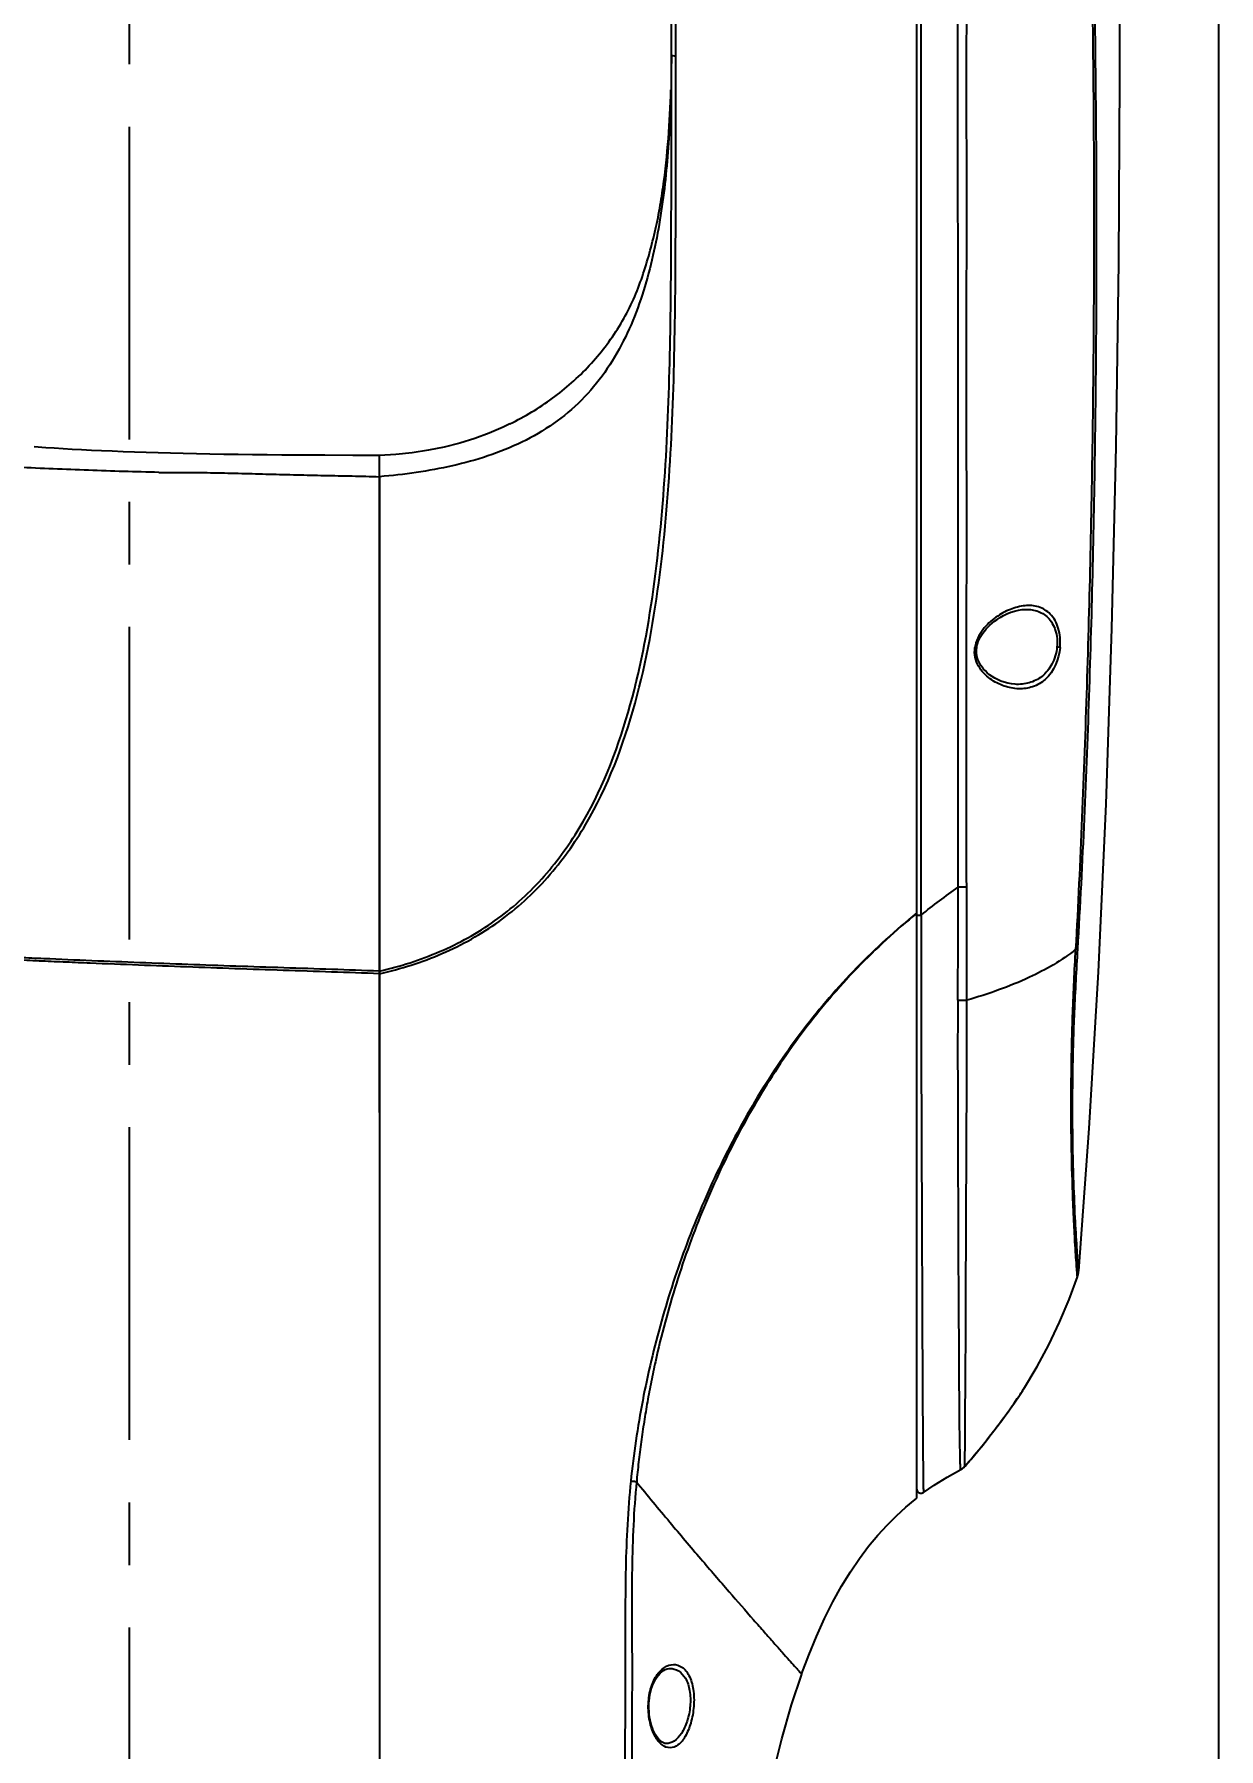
# Model space of a CAD drawing. Header units: millimetres. Extents: x 5828 to 6704, y 123 to 421.
# Drawn here: x 6451.51 to 6458.61, y 259.56 to 269.84 of the extents above; entities that cross this region are included whole.
import ezdxf

# ---------------------------------------------------------------- set-up
doc = ezdxf.new("R2010")
doc.units = ezdxf.units.MM
doc.linetypes.add('CENTER', pattern=[0.6, 0.375, -0.075, 0.075, -0.075])
for name, color, linetype in [('中心线', 7, 'Continuous'), ('外形图', 7, 'Continuous'), ('尺寸标注', 7, 'Continuous')]:
    doc.layers.add(name, color=color, linetype=linetype)
doc.styles.add('微软雅黑', font='msyh.ttc', dxfattribs={"height": 1.5})
doc.dimstyles.new('尺寸标注_1_20比例', dxfattribs={"dimtxt": 1.5, "dimasz": 1.25, "dimexe": 0.5, "dimexo": 0.4, "dimgap": 0.5, "dimtad": 1, "dimdec": 1, "dimlfac": 20, "dimdsep": 46, "dimtxsty": '微软雅黑', "dimcen": 0.09, "dimadec": 0, "dimazin": 0, "dimtp": 0.01, "dimtm": 0.01, "dimtfac": 1, "dimtdec": 1, "dimtofl": 0, "dimtmove": 0, "dimatfit": 3, "dimfxl": 1, "dimtolj": 1, "dimarcsym": 0})

# ---------------------------------------------------------------- blocks, each defined once
blk = doc.blocks.new('*D1095')
at = {"layer": 'Defpoints', "color": 0}
for p in [(6458.61, 287.441), (6445.541, 244.958), (6458.61, 244.901)]:
    blk.add_point(p, dxfattribs=at)
at = {"layer": '尺寸标注', "color": 0, "lineweight": -2}
for p, q in [((6445.541, 245.358), (6445.541, 287.941)), ((6458.61, 245.301), (6458.61, 287.941)), ((6446.791, 287.441), (6457.36, 287.441))]:
    blk.add_line(p, q, dxfattribs=at)
at = {"layer": '尺寸标注', "color": 0}
for points in [[(6446.791, 287.649), (6446.791, 287.232), (6445.541, 287.441)], [(6457.36, 287.232), (6457.36, 287.649), (6458.61, 287.441)]]:
    blk.add_solid(points, dxfattribs=at)
at = {"layer": '尺寸标注', "color": 0, "insert": (6451.854, 288.712), "char_height": 1.5, "attachment_point": 5, "style": '微软雅黑'}
blk.add_mtext('\\A1;{\\fAlibaba PuHuiTi 3.0 55 Regular|b0|i0|c134|p18;260}', dxfattribs=at)

msp = doc.modelspace()

# ---------------------------------------------------------------- linework, layer by layer
at = {"layer": '中心线', "linetype": 'CENTER', "ltscale": 5}
msp.add_line((6452.0766, 222.4149), (6452.0766, 279.3693), dxfattribs=at)
at = {"layer": '外形图', "linetype": 'ByBlock'}
for p, q in [((6455.3266, 269.7193), (6455.3266, 276.5663)), ((6455.353, 269.7151), (6455.353, 276.5913)), ((6456.7991, 261.0654), (6456.7991, 276.4926)), ((6456.8254, 264.5621), (6456.8254, 276.481)), ((6455.3266, 269.5119), (6455.3266, 269.7193)), ((6455.3266, 269.7193), (6455.3266, 269.7086)), ((6451.5735, 267.3646), (6451.5051, 267.3693)), ((6453.415, 267.3187), (6453.2485, 267.3193)), ((6453.5766, 267.3184), (6453.415, 267.3187)), ((6453.5766, 267.1908), (6453.5766, 267.3184)), ((6453.5766, 267.1907), (6453.5766, 241.1694)), ((6453.5766, 264.2111), (6453.5766, 267.1907)), ((6453.5766, 263.3793), (6453.5766, 264.2106)), ((6457.3807, 261.6323), (6457.3919, 261.6483)), ((6457.3919, 261.6483), (6457.4019, 261.6627)), ((6457.4019, 261.6627), (6457.4107, 261.6756)), ((6457.4107, 261.6756), (6457.4184, 261.687)), ((6457.4184, 261.687), (6457.4251, 261.6969)), ((6457.4251, 261.6969), (6457.4307, 261.7054)), ((6457.4307, 261.7054), (6457.4344, 261.711)), ((6457.4344, 261.711), (6457.4375, 261.7158)), ((6457.4375, 261.7158), (6457.4393, 261.7187)), ((6457.4393, 261.7187), (6457.4413, 261.7218)), ((6457.3082, 261.5322), (6457.322, 261.5508)), ((6457.322, 261.5508), (6457.3389, 261.5739)), ((6457.3389, 261.5739), (6457.3543, 261.5951)), ((6457.3543, 261.5951), (6457.3681, 261.6146)), ((6457.3681, 261.6146), (6457.3807, 261.6323)), ((6457.2683, 261.4791), (6457.2776, 261.4914)), ((6457.2776, 261.4914), (6457.2935, 261.5124)), ((6457.2935, 261.5124), (6457.3082, 261.5322)), ((6457.0858, 261.2557), (6457.087, 261.257)), ((6457.0859, 261.2559), (6457.0861, 261.2587))]:
    msp.add_line(p, q, dxfattribs=at)
for points in [[(6457.7701, 262.4289), (6457.8329, 263.2818), (6457.8882, 264.2225), (6457.9338, 265.2267), (6457.9694, 266.2809), (6457.9949, 267.3695), (6458.0107, 268.4765), (6458.0174, 269.5867), (6458.0147, 270.6863), (6458.0016, 271.7631), (6457.9774, 272.8044), (6457.9419, 273.7976), (6457.9322, 274.0191)], [(6454.3585, 267.5084), (6454.3167, 267.4885), (6454.2337, 267.453), (6454.147, 267.421), (6454.057, 267.393), (6453.9641, 267.369), (6453.8688, 267.3495), (6453.7717, 267.3344), (6453.673, 267.3238), (6453.5766, 267.3181)], [(6453.2485, 267.3193), (6453.0776, 267.3203), (6452.9906, 267.3209), (6452.9027, 267.3217), (6452.8146, 267.3227), (6452.7273, 267.3238), (6452.6418, 267.3251), (6452.5584, 267.3265), (6452.4772, 267.3281), (6452.3984, 267.3299), (6452.3218, 267.3318), (6452.2475, 267.3339), (6452.1754, 267.3361), (6452.1054, 267.3385), (6452.0375, 267.3409), (6451.9718, 267.3435), (6451.9085, 267.3463), (6451.8474, 267.3491), (6451.7887, 267.352), (6451.732, 267.355), (6451.6774, 267.3581), (6451.6246, 267.3613), (6451.5735, 267.3646)], [(6457.158, 266.1658), (6457.1598, 266.1761), (6457.163, 266.1891), (6457.1673, 266.2021), (6457.1727, 266.2151), (6457.1792, 266.228), (6457.1866, 266.2408), (6457.195, 266.2533), (6457.2043, 266.2657), (6457.2146, 266.2779), (6457.2257, 266.2898), (6457.2377, 266.3015), (6457.2505, 266.3128), (6457.2646, 266.3241), (6457.2805, 266.3356), (6457.2985, 266.3472), (6457.3182, 266.3584), (6457.3396, 266.3688), (6457.3622, 266.378), (6457.3854, 266.3855), (6457.4086, 266.3911), (6457.4315, 266.3944), (6457.4413, 266.3951)], [(6457.3884, 265.9463), (6457.3677, 265.9483), (6457.3444, 265.9525), (6457.3227, 265.9585), (6457.3025, 265.9657), (6457.2837, 265.974), (6457.2663, 265.9832), (6457.2502, 265.9932), (6457.2352, 266.0039), (6457.2217, 266.015), (6457.2101, 266.026), (6457.1999, 266.037), (6457.191, 266.048), (6457.1831, 266.0592), (6457.1761, 266.0708), (6457.1701, 266.0828), (6457.1651, 266.0952), (6457.1613, 266.1077), (6457.1586, 266.12), (6457.157, 266.1321), (6457.1565, 266.1441), (6457.1569, 266.1562), (6457.158, 266.1658)], [(6457.4411, 261.7216), (6457.5205, 261.8548), (6457.5907, 261.9861), (6457.6547, 262.1204), (6457.7124, 262.2572), (6457.7624, 262.3922)], [(6457.7624, 262.3922), (6457.7632, 262.3945), (6457.7649, 262.4003), (6457.7664, 262.4059), (6457.7676, 262.4113), (6457.7685, 262.4164), (6457.7692, 262.4211), (6457.7698, 262.4254), (6457.7701, 262.4289)], [(6457.087, 261.257), (6457.0901, 261.2604), (6457.0962, 261.2672), (6457.1034, 261.2754), (6457.1118, 261.285), (6457.1213, 261.2961), (6457.132, 261.3088), (6457.1439, 261.323), (6457.1569, 261.3387), (6457.1711, 261.3559), (6457.1862, 261.3745), (6457.2022, 261.3944), (6457.2187, 261.4153), (6457.2358, 261.437), (6457.2531, 261.4593), (6457.2683, 261.4791)], [(6456.8385, 261.0995), (6456.904, 261.1437), (6456.9803, 261.1909), (6457.063, 261.2372)], [(6457.063, 261.2372), (6457.0721, 261.2433), (6457.0804, 261.2503), (6457.0858, 261.2557)], [(6456.108, 260.0108), (6456.1506, 260.1251), (6456.1965, 260.2369), (6456.2447, 260.3432), (6456.295, 260.4436), (6456.3471, 260.5375), (6456.4006, 260.6245), (6456.455, 260.7045), (6456.5099, 260.7775), (6456.5653, 260.8441), (6456.6209, 260.9048), (6456.6769, 260.9604), (6456.7331, 261.0113), (6456.7896, 261.058), (6456.7991, 261.0654)], [(6456.7991, 261.12), (6456.7994, 261.1163), (6456.8002, 261.1128), (6456.8015, 261.1093), (6456.8033, 261.1061), (6456.8056, 261.1032), (6456.8083, 261.1007), (6456.8113, 261.0985), (6456.8146, 261.0969), (6456.8182, 261.0957), (6456.822, 261.0951), (6456.8259, 261.0951), (6456.8297, 261.0957), (6456.8334, 261.0968), (6456.8368, 261.0984), (6456.8385, 261.0995)], [(6455.1917, 259.819), (6455.1922, 259.8336), (6455.1934, 259.8514), (6455.1955, 259.869), (6455.1983, 259.8863), (6455.202, 259.9033), (6455.2064, 259.9199), (6455.2117, 259.936), (6455.2177, 259.9515), (6455.2246, 259.9663), (6455.2321, 259.9802), (6455.2404, 259.9931), (6455.2494, 260.0049), (6455.259, 260.0154), (6455.2692, 260.0245), (6455.2797, 260.032), (6455.2904, 260.0379), (6455.3014, 260.0419), (6455.3127, 260.0441), (6455.3182, 260.0445)], [(6455.9356, 259.4057), (6455.9895, 259.6234), (6456.0477, 259.827), (6456.1083, 260.0107)], [(6455.2957, 259.5946), (6455.2875, 259.5955), (6455.2791, 259.5981), (6455.2708, 259.6024), (6455.2625, 259.6082), (6455.2544, 259.6155), (6455.2465, 259.6242), (6455.2389, 259.6344), (6455.2316, 259.6459), (6455.2247, 259.6586), (6455.2183, 259.6724), (6455.2126, 259.6871), (6455.2075, 259.7026), (6455.203, 259.7188), (6455.1993, 259.7354), (6455.1963, 259.7524), (6455.1941, 259.7697), (6455.1926, 259.7871), (6455.1918, 259.8046), (6455.1917, 259.819)]]:
    msp.add_lwpolyline(points, dxfattribs=at)
for centre, radius, start, end in [((6457.3794, 263.141), 3.0395, 84.73193, 85.08675), ((6157.9468, 265.249), 299.1009, 359.770572, 359.900378), ((6457.0202, 261.9857), 0.497, 327.52871, 327.89741), ((6456.5943, 261.7075), 0.6676, 317.55723, 317.98595), ((6456.4195, 261.8652), 0.903, 317.97657, 318.21772)]:
    msp.add_arc(centre, radius, start, end, dxfattribs=at)
for points, knots in [([(6457.0473, 264.729), (6457.048, 265.2938), (6457.0479, 266.4207), (6457.0463, 267.8277), (6457.046, 268.9495), (6457.0444, 269.7881), (6457.0471, 270.6253), (6457.0437, 271.3221), (6457.046, 271.8792), (6457.0442, 272.2968), (6457.0458, 272.7154), (6457.0424, 273.277), (6457.0419, 273.836), (6457.0424, 274.385), (6457.0427, 274.7733), (6457.0428, 275.1351), (6457.0433, 275.4637), (6457.0445, 275.7139), (6457.0452, 275.893), (6457.0455, 276.01), (6457.0456, 276.1146), (6457.0456, 276.2063), (6457.0457, 276.2847), (6457.0457, 276.3494), (6457.0459, 276.3946), (6457.0459, 276.4236), (6457.0461, 276.44), (6457.0458, 276.4526), (6457.0465, 276.4622), (6457.0452, 276.4669), (6457.0465, 276.4702), (6457.0459, 276.4704)], [0, 0, 0, 0, 0.144309, 0.2879381, 0.3595014, 0.4309162, 0.5022072, 0.573404, 0.6089753, 0.6445421, 0.6800967, 0.7159356, 0.7880241, 0.8229351, 0.8562121, 0.8872208, 0.9153791, 0.9401703, 0.9511582, 0.9611378, 0.9700615, 0.9778864, 0.9845734, 0.99009, 0.9944087, 0.9961121, 0.9975087, 0.9985968, 0.9993753, 0.9998431, 1, 1, 1, 1]), ([(6457.098, 264.73), (6457.0975, 265.0111), (6457.0966, 265.5727), (6457.0987, 266.6935), (6457.0973, 267.8119), (6457.0985, 268.9277), (6457.0972, 269.7621), (6457.0996, 270.4564), (6457.0984, 271.0112), (6457.0975, 271.427), (6457.1003, 271.8427), (6457.0967, 272.1889), (6457.0971, 272.4658), (6457.1003, 272.7443), (6457.0984, 273.0955), (6457.1011, 273.5183), (6457.0988, 273.9382), (6457.1005, 274.3471), (6457.1005, 274.7376), (6457.0999, 275.1021), (6457.0996, 275.4336), (6457.0998, 275.6864), (6457.0998, 275.8676), (6457.0997, 275.9861), (6457.0993, 276.0921), (6457.0988, 276.1851), (6457.0984, 276.2646), (6457.0982, 276.3302), (6457.0981, 276.376), (6457.0981, 276.4054), (6457.098, 276.4221), (6457.0983, 276.4348), (6457.0975, 276.4447), (6457.0989, 276.4492), (6457.0975, 276.4528), (6457.0981, 276.453)], [0, 0, 0, 0, 0.0719357, 0.1437263, 0.2868189, 0.3581277, 0.4292854, 0.5003288, 0.535819, 0.5712732, 0.6067323, 0.6421862, 0.6598738, 0.6775996, 0.7134498, 0.7497599, 0.7857907, 0.8208923, 0.8544177, 0.8857095, 0.9141683, 0.9392649, 0.9504027, 0.9605268, 0.9695857, 0.9775328, 0.9843256, 0.9899305, 0.9943184, 0.9960495, 0.9974688, 0.9985745, 0.9993655, 0.999841, 1, 1, 1, 1]), ([(6457.8222, 275.6481), (6457.8228, 275.6472), (6457.8225, 275.6433), (6457.8226, 275.6358), (6457.8218, 275.6237), (6457.8203, 275.5993), (6457.8171, 275.5582), (6457.812, 275.4965), (6457.8055, 275.4186), (6457.7978, 275.3251), (6457.789, 275.2168), (6457.7757, 275.0456), (6457.7586, 274.8017), (6457.7408, 274.4786), (6457.7275, 274.1222), (6457.7214, 273.7433), (6457.7253, 273.3533), (6457.7393, 272.9625), (6457.7646, 272.5751), (6457.7839, 272.1899), (6457.8016, 271.804), (6457.822, 271.2878), (6457.8404, 270.6406), (6457.8555, 269.8616), (6457.8632, 268.8182), (6457.858, 267.5092), (6457.8229, 265.9344), (6457.78, 264.8832), (6457.7518, 264.3573)], [0, 0, 0, 0, 0.0002956, 0.0009753, 0.002038, 0.0034786, 0.0074822, 0.0129722, 0.0199131, 0.0282423, 0.0378835, 0.0487563, 0.0738535, 0.1027984, 0.1346789, 0.1685437, 0.2034077, 0.2382321, 0.2723429, 0.3064784, 0.3406639, 0.3749114, 0.4436322, 0.5125842, 0.5817788, 0.7206786, 0.8601542, 1, 1, 1, 1]), ([(6457.7649, 264.3576), (6457.7949, 264.8786), (6457.8399, 265.9201), (6457.8753, 267.4803), (6457.8801, 268.7771), (6457.8712, 269.8106), (6457.8562, 270.582), (6457.8336, 271.3503), (6457.8054, 271.9884), (6457.7799, 272.4971), (6457.7544, 272.8797), (6457.736, 273.2658), (6457.7301, 273.6527), (6457.7346, 274.0308), (6457.7478, 274.3879), (6457.7666, 274.7128), (6457.788, 274.9957), (6457.8084, 275.2283), (6457.8234, 275.3874), (6457.8325, 275.4845), (6457.8371, 275.5333), (6457.8393, 275.5654), (6457.8406, 275.5813), (6457.8402, 275.5864)], [0, 0, 0, 0, 0.1393287, 0.2782692, 0.416603, 0.4855065, 0.5541604, 0.6225785, 0.6906945, 0.7246841, 0.7585452, 0.7930479, 0.8278534, 0.8618501, 0.8939699, 0.9232364, 0.9487293, 0.9697161, 0.9855689, 0.9913927, 0.9957523, 0.9986281, 1, 1, 1, 1]), ([(6453.5766, 264.2109), (6453.4802, 264.2143), (6453.2873, 264.221), (6452.998, 264.2307), (6452.7086, 264.2405), (6452.4193, 264.2509), (6452.1301, 264.2621), (6451.889, 264.2718), (6451.6962, 264.2798), (6451.5516, 264.286), (6451.407, 264.2926), (6451.2624, 264.2998), (6451.1179, 264.3083), (6450.9735, 264.3185), (6450.8293, 264.3314), (6450.6376, 264.3532), (6450.4469, 264.3842), (6450.2591, 264.4289), (6450.1203, 264.4705), (6449.9846, 264.5212), (6449.8532, 264.5823), (6449.7277, 264.6547), (6449.6096, 264.7388), (6449.5007, 264.8345), (6449.4021, 264.9407), (6449.3145, 265.056), (6449.238, 265.1789), (6449.1722, 265.3078), (6449.1163, 265.4411), (6449.0687, 265.5775), (6449.0281, 265.716), (6448.9931, 265.856), (6448.9626, 265.9969), (6448.9363, 266.1386), (6448.9061, 266.3283), (6448.8771, 266.5664), (6448.8536, 266.8531), (6448.841, 267.0923), (6448.8341, 267.2837), (6448.8303, 267.4272), (6448.8279, 267.5706), (6448.8269, 267.714), (6448.827, 267.8573), (6448.8275, 267.9767), (6448.8279, 268.0722), (6448.8283, 268.1438), (6448.8291, 268.2154), (6448.8303, 268.287), (6448.8315, 268.3585), (6448.8323, 268.4301), (6448.8324, 268.4897), (6448.8327, 268.5374), (6448.8332, 268.5731), (6448.834, 268.6089), (6448.8346, 268.6446), (6448.8348, 268.6803), (6448.8342, 268.7161), (6448.8325, 268.7518), (6448.83, 268.7875), (6448.827, 268.8231), (6448.824, 268.8587), (6448.8214, 268.8944), (6448.8185, 268.9419), (6448.8164, 268.9895), (6448.8144, 269.0371), (6448.8124, 269.0847), (6448.8099, 269.1442), (6448.8073, 269.2155), (6448.8053, 269.2869), (6448.8038, 269.3583), (6448.8024, 269.4534), (6448.8014, 269.5486), (6448.8009, 269.6437), (6448.8008, 269.6913), (6448.8008, 269.715)], [0, 0, 0, 0, 0.0313848, 0.0627693, 0.0941536, 0.1255376, 0.1569214, 0.188305, 0.2039966, 0.2196882, 0.2353797, 0.2510712, 0.2667626, 0.2824542, 0.2981458, 0.3138375, 0.3452153, 0.3609076, 0.3765999, 0.392292, 0.4079836, 0.4236741, 0.4393628, 0.4550491, 0.4707321, 0.4864107, 0.5020838, 0.5177505, 0.5334103, 0.5490629, 0.5647081, 0.580346, 0.5959765, 0.6115996, 0.6272154, 0.6584228, 0.689602, 0.7207536, 0.7363194, 0.7518783, 0.7674305, 0.7829758, 0.7985144, 0.8140466, 0.8218104, 0.8295725, 0.8373329, 0.8450917, 0.8528489, 0.8606048, 0.8683595, 0.8722362, 0.8761124, 0.8799881, 0.8838635, 0.8877388, 0.8916141, 0.8954897, 0.8993657, 0.9032417, 0.9071174, 0.9109924, 0.9148668, 0.9226137, 0.9264866, 0.9303591, 0.9381031, 0.9458456, 0.9535863, 0.9613254, 0.969063, 0.9845341, 0.9922677, 1, 1, 1, 1]), ([(6453.5766, 264.2263), (6453.4808, 264.2297), (6453.289, 264.2363), (6453.0013, 264.2458), (6452.7136, 264.2555), (6452.4259, 264.2658), (6452.1383, 264.2768), (6451.8507, 264.2883), (6451.611, 264.2983), (6451.4193, 264.3069), (6451.2756, 264.314), (6451.1319, 264.3222), (6450.9883, 264.3322), (6450.8449, 264.3446), (6450.6542, 264.3657), (6450.4171, 264.4033), (6450.1843, 264.4632), (6450.004, 264.5293), (6449.873, 264.5892), (6449.7476, 264.6603), (6449.6297, 264.7432), (6449.521, 264.8378), (6449.4226, 264.9431), (6449.3354, 265.0578), (6449.2593, 265.18), (6449.1941, 265.3083), (6449.1387, 265.441), (6449.0918, 265.5768), (6449.0517, 265.7147), (6449.0171, 265.8541), (6448.9871, 265.9943), (6448.9611, 266.1354), (6448.9313, 266.3241), (6448.9026, 266.5611), (6448.8794, 266.8463), (6448.8669, 267.0843), (6448.86, 267.2747), (6448.8562, 267.4174), (6448.8538, 267.5601), (6448.8526, 267.7028), (6448.8528, 267.8454), (6448.8532, 267.9641), (6448.8536, 268.0591), (6448.854, 268.1304), (6448.8548, 268.2016), (6448.8558, 268.2727), (6448.8571, 268.3439), (6448.8578, 268.4032), (6448.8581, 268.4506), (6448.8582, 268.4862), (6448.8584, 268.5218), (6448.8588, 268.5573), (6448.8594, 268.5929), (6448.8604, 268.6403), (6448.8609, 268.6877), (6448.8595, 268.7351), (6448.8568, 268.7824), (6448.8527, 268.8296), (6448.8488, 268.8769), (6448.8455, 268.9241), (6448.8432, 268.9715), (6448.8412, 269.0188), (6448.8393, 269.0661), (6448.8367, 269.1253), (6448.8339, 269.1962), (6448.8317, 269.2672), (6448.8301, 269.3382), (6448.829, 269.4091), (6448.8281, 269.4801), (6448.8274, 269.551), (6448.8268, 269.622), (6448.8267, 269.6692), (6448.8267, 269.6929)], [0, 0, 0, 0, 0.0313783, 0.0627563, 0.0941341, 0.1255116, 0.1568889, 0.188266, 0.2196427, 0.2353309, 0.2510192, 0.2667074, 0.2823957, 0.2980841, 0.3137726, 0.3451441, 0.3765093, 0.3921981, 0.4078862, 0.4235734, 0.4392591, 0.4549429, 0.4706243, 0.4863024, 0.5019765, 0.5176457, 0.5333094, 0.5489668, 0.5646175, 0.580261, 0.5958975, 0.6115268, 0.6271491, 0.6583701, 0.6895624, 0.720726, 0.7362974, 0.7518617, 0.7674189, 0.7829691, 0.7985119, 0.8140476, 0.821813, 0.8295769, 0.837339, 0.8450994, 0.8528578, 0.8606145, 0.8644923, 0.8683699, 0.8722472, 0.8761241, 0.8800005, 0.8838763, 0.8916261, 0.895501, 0.8993761, 0.9071269, 0.9110019, 0.9148762, 0.9226229, 0.9264955, 0.9303678, 0.9381112, 0.945853, 0.9535929, 0.961331, 0.9690677, 0.9768029, 0.9845367, 0.9922691, 1, 1, 1, 1]), ([(6453.5766, 264.2105), (6453.7044, 264.2398), (6453.9559, 264.3191), (6454.3018, 264.5122), (6454.5944, 264.7795), (6454.8995, 265.2085), (6455.1325, 265.8282), (6455.2695, 266.6002), (6455.3318, 267.3801), (6455.3518, 268.1598), (6455.3533, 268.938), (6455.3531, 269.4562), (6455.353, 269.7151)], [0, 0, 0, 0, 0.0628595, 0.1256825, 0.1884934, 0.2513094, 0.3765834, 0.501803, 0.6267673, 0.7514467, 0.8758485, 1, 1, 1, 1]), ([(6455.3266, 269.7086), (6455.3265, 269.5633), (6455.3196, 269.2727), (6455.2811, 268.8381), (6455.2009, 268.4089), (6455.056, 267.9961), (6454.8061, 267.6299), (6454.4377, 267.3787), (6454.0156, 267.2439), (6453.7234, 267.2039), (6453.5766, 267.1908)], [0, 0, 0, 0, 0.1246855, 0.2494289, 0.3741476, 0.4986012, 0.6227511, 0.7475608, 0.8735133, 1, 1, 1, 1]), ([(6455.3266, 269.7193), (6455.3266, 269.7184), (6455.3301, 269.717), (6455.3381, 269.7155), (6455.3468, 269.715), (6455.353, 269.7151)], [0, 0, 0, 0, 0.0970185, 0.3153896, 1, 1, 1, 1]), ([(6453.5766, 264.2266), (6453.6995, 264.2551), (6453.9413, 264.3315), (6454.2749, 264.5157), (6454.5588, 264.7701), (6454.8575, 265.1792), (6455.0905, 265.7723), (6455.2315, 266.514), (6455.2989, 267.2642), (6455.3234, 268.0148), (6455.3271, 268.7639), (6455.3267, 269.2628), (6455.3267, 269.5119)], [0, 0, 0, 0, 0.0628309, 0.1256278, 0.188415, 0.2512149, 0.3764907, 0.5017313, 0.6267197, 0.751422, 0.875842, 1, 1, 1, 1]), ([(6454.3585, 267.5083), (6454.4473, 267.552), (6454.6181, 267.6537), (6454.8044, 267.8182), (6454.9314, 267.9692), (6455.0153, 268.0908), (6455.0865, 268.22), (6455.1424, 268.3563), (6455.1865, 268.4966), (6455.2245, 268.6385), (6455.2548, 268.7822), (6455.3005, 269.0721), (6455.3185, 269.3165), (6455.3239, 269.512)], [0, 0, 0, 0, 0.1260203, 0.2516184, 0.3143223, 0.3769214, 0.439416, 0.5018207, 0.5641775, 0.6265051, 0.6888069, 0.7510834, 1, 1, 1, 1]), ([(6452.2526, 267.2167), (6452.1822, 267.2183), (6452.0413, 267.2221), (6451.83, 267.2292), (6451.6188, 267.2375), (6451.4076, 267.2467), (6451.1966, 267.2587), (6450.9858, 267.2749), (6450.8106, 267.2933), (6450.6709, 267.3118), (6450.4622, 267.3439), (6450.255, 267.3882), (6450.0536, 267.4515), (6449.9545, 267.4877), (6449.8574, 267.5289), (6449.763, 267.5757), (6449.672, 267.6284), (6449.5848, 267.6871), (6449.5023, 267.7519), (6449.4251, 267.8227), (6449.3532, 267.8987), (6449.2869, 267.9795), (6449.2263, 268.0645), (6449.1896, 268.1235), (6449.1721, 268.1535)], [0, 0, 0, 0, 0.0626853, 0.1253715, 0.1880597, 0.2507477, 0.3134309, 0.3761188, 0.4388036, 0.4701414, 0.5014789, 0.6267018, 0.6580185, 0.689303, 0.7205448, 0.7517648, 0.7829622, 0.8141045, 0.8451825, 0.8762137, 0.9072133, 0.9381771, 0.9690976, 1, 1, 1, 1]), ([(6452.2526, 267.2167), (6452.3078, 267.2172), (6452.4181, 267.2172), (6452.5837, 267.2149), (6452.7492, 267.2112), (6452.8871, 267.2075), (6452.9974, 267.2045), (6453.0802, 267.2024), (6453.1629, 267.2005), (6453.2732, 267.1983), (6453.4112, 267.1957), (6453.5215, 267.1927), (6453.5766, 267.1908)], [0, 0, 0, 0, 0.1249862, 0.2499932, 0.3750034, 0.500005, 0.5625041, 0.6250028, 0.6875022, 0.7500028, 0.8750036, 1, 1, 1, 1]), ([(6457.6585, 266.1676), (6457.6595, 266.1876), (6457.6607, 266.2267), (6457.6469, 266.2968), (6457.6092, 266.3696), (6457.531, 266.4167), (6457.4441, 266.4218), (6457.356, 266.3981), (6457.2688, 266.3497), (6457.1886, 266.2763), (6457.153, 266.2057), (6457.1475, 266.1672)], [0, 0, 0, 0, 0.0758157, 0.147352, 0.2696106, 0.3737981, 0.4778425, 0.5910425, 0.7157473, 0.8523845, 1, 1, 1, 1]), ([(6457.4413, 266.3951), (6457.4673, 266.3965), (6457.5202, 266.3918), (6457.5928, 266.3491), (6457.638, 266.2682), (6457.643, 266.2032), (6457.6397, 266.1693)], [0, 0, 0, 0, 0.226005, 0.4499958, 0.7036552, 1, 1, 1, 1]), ([(6457.6585, 266.1677), (6457.6524, 266.0973), (6457.6101, 265.9923), (6457.4965, 265.926), (6457.4084, 265.9146), (6457.3197, 265.9322), (6457.234, 265.9763), (6457.173, 266.0392), (6457.1459, 266.1081), (6457.1446, 266.1476), (6457.1475, 266.1672)], [0, 0, 0, 0, 0.2695873, 0.3810909, 0.4889144, 0.6011228, 0.7214826, 0.8528067, 0.924663, 1, 1, 1, 1]), ([(6457.6397, 266.1693), (6457.6363, 266.1338), (6457.6173, 266.0672), (6457.5555, 265.9905), (6457.4743, 265.95), (6457.4166, 265.9448), (6457.3884, 265.9463)], [0, 0, 0, 0, 0.2878334, 0.5418649, 0.7721478, 1, 1, 1, 1]), ([(6457.098, 264.7302), (6457.0941, 264.73), (6457.0772, 264.7294), (6457.0603, 264.729), (6457.0473, 264.729)], [0, 0, 0, 0, 0.2296176, 1, 1, 1, 1]), ([(6457.0991, 264.0521), (6457.099, 264.1651), (6457.0978, 264.391), (6457.0985, 264.617), (6457.098, 264.73)], [0, 0, 0, 0, 0.5000433, 1, 1, 1, 1]), ([(6456.7991, 264.5752), (6456.6727, 264.4725), (6456.4308, 264.253), (6456.1115, 263.8813), (6455.837, 263.4756), (6455.6047, 263.0446), (6455.4126, 262.5942), (6455.2605, 262.1289), (6455.1663, 261.7318), (6455.1122, 261.4103), (6455.0907, 261.2486), (6455.0832, 261.1674)], [0, 0, 0, 0, 0.1249279, 0.2498925, 0.3748885, 0.4999022, 0.6249204, 0.7499388, 0.8749566, 0.9374787, 1, 1, 1, 1]), ([(6456.7991, 264.5736), (6456.6733, 264.4706), (6456.4328, 264.2504), (6456.116, 263.8779), (6455.8443, 263.4715), (6455.6154, 263.0398), (6455.4591, 262.6637), (6455.3548, 262.3554), (6455.2869, 262.1209), (6455.2387, 261.9233), (6455.2052, 261.7641), (6455.1826, 261.6442), (6455.1625, 261.5238), (6455.1477, 261.4232), (6455.1373, 261.3425), (6455.1296, 261.2819), (6455.1241, 261.2216), (6455.1173, 261.1808), (6455.12, 261.1607)], [0, 0, 0, 0, 0.1249552, 0.2499361, 0.3749373, 0.4999487, 0.624962, 0.6874839, 0.7500051, 0.8125255, 0.8437873, 0.875049, 0.9063108, 0.9375728, 0.9532041, 0.9688355, 0.9844663, 1, 1, 1, 1]), ([(6456.7991, 264.5631), (6456.7991, 264.5624), (6456.8032, 264.5627), (6456.8074, 264.5615), (6456.8162, 264.5618), (6456.8222, 264.5619), (6456.8256, 264.5621)], [0, 0, 0, 0, 0.0807734, 0.2990442, 0.6223449, 1, 1, 1, 1]), ([(6456.8256, 264.5621), (6456.8253, 264.3537), (6456.8248, 263.9377), (6456.8263, 263.3228), (6456.8287, 262.8237), (6456.8301, 262.446), (6456.8311, 262.1881), (6456.8321, 261.9521), (6456.833, 261.7407), (6456.834, 261.5563), (6456.8349, 261.4206), (6456.8357, 261.3272), (6456.8362, 261.2691), (6456.8367, 261.2193), (6456.8372, 261.1778), (6456.8377, 261.1454), (6456.8379, 261.1235), (6456.8383, 261.1113), (6456.838, 261.1045), (6456.8387, 261.1023), (6456.8382, 261.0993), (6456.8385, 261.0995)], [0, 0, 0, 0, 0.1805156, 0.3604844, 0.5327336, 0.6129388, 0.6877247, 0.7561358, 0.817432, 0.8708897, 0.9158626, 0.934993, 0.9518014, 0.9662259, 0.9781969, 0.98764, 0.9944795, 0.9968953, 0.9986263, 0.9996632, 1, 1, 1, 1]), ([(6457.7518, 264.3573), (6457.668, 264.289), (6457.4556, 264.1685), (6457.2273, 264.0884), (6457.0991, 264.0521)], [0, 0, 0, 0, 0.4477404, 1, 1, 1, 1]), ([(6457.7624, 262.3922), (6457.7622, 262.3915), (6457.762, 262.3979), (6457.7612, 262.4013), (6457.7604, 262.415), (6457.7584, 262.4388), (6457.7554, 262.4827), (6457.7511, 262.5473), (6457.7462, 262.6301), (6457.7411, 262.7294), (6457.736, 262.8446), (6457.7297, 263.0261), (6457.7244, 263.2824), (6457.725, 263.618), (6457.7329, 263.9809), (6457.7452, 264.2303), (6457.7518, 264.3573)], [0, 0, 0, 0, 0.0010457, 0.004554, 0.0105228, 0.018928, 0.0428945, 0.0761638, 0.1184093, 0.169181, 0.2279762, 0.2942246, 0.4462056, 0.6191173, 0.8061029, 1, 1, 1, 1]), ([(6457.7701, 262.4289), (6457.7699, 262.4265), (6457.7682, 262.4509), (6457.7667, 262.4629), (6457.763, 262.5158), (6457.7568, 262.6058), (6457.7476, 262.7696), (6457.7338, 263.1165), (6457.731, 263.5293), (6457.7436, 263.9857), (6457.7576, 264.2322), (6457.7649, 264.3576)], [0, 0, 0, 0, 0.0037963, 0.0174106, 0.0406817, 0.0733344, 0.1653984, 0.2900704, 0.6163282, 0.8048383, 1, 1, 1, 1]), ([(6457.7518, 264.3573), (6457.7533, 264.3573), (6457.7576, 264.3573), (6457.762, 264.3573), (6457.7649, 264.3576)], [0, 0, 0, 0, 0.3399447, 1, 1, 1, 1]), ([(6457.0453, 264.0513), (6457.0426, 263.8167), (6457.0451, 263.4646), (6457.0456, 262.9952), (6457.0472, 262.6432), (6457.0481, 262.3498), (6457.0498, 262.1151), (6457.0509, 261.9391), (6457.0516, 261.7631), (6457.0525, 261.6164), (6457.0536, 261.499), (6457.0547, 261.4257), (6457.0558, 261.367), (6457.0568, 261.323), (6457.0573, 261.2864), (6457.0585, 261.2571), (6457.0579, 261.2423), (6457.0592, 261.2351)], [0, 0, 0, 0, 0.2499999, 0.3750008, 0.5000017, 0.6250026, 0.687503, 0.7500035, 0.812504, 0.8750044, 0.9062546, 0.9375049, 0.9531299, 0.9687551, 0.9843804, 0.9921919, 1, 1, 1, 1]), ([(6457.0453, 264.0513), (6457.0501, 264.0513), (6457.068, 264.0514), (6457.0859, 264.0517), (6457.0991, 264.0521)], [0, 0, 0, 0, 0.264252, 1, 1, 1, 1]), ([(6457.0861, 261.2587), (6457.0876, 261.2843), (6457.0882, 261.3686), (6457.0891, 261.5424), (6457.0913, 261.8078), (6457.093, 262.1546), (6457.0941, 262.5692), (6457.0973, 263.2093), (6457.0996, 263.7095), (6457.0991, 264.0521)], [0, 0, 0, 0, 0.0275441, 0.0904019, 0.186761, 0.3125817, 0.4628265, 0.6320085, 1, 1, 1, 1]), ([(6457.2683, 261.4791), (6457.3035, 261.5252), (6457.3615, 261.6044), (6457.4179, 261.6849), (6457.4395, 261.7189)], [0, 0, 0, 0, 0.5902424, 1, 1, 1, 1]), ([(6457.0929, 261.2635), (6457.1042, 261.2761), (6457.1645, 261.3464), (6457.2223, 261.4189), (6457.2683, 261.4791)], [0, 0, 0, 0, 0.1825371, 1, 1, 1, 1]), ([(6455.0832, 261.1674), (6455.0654, 260.9943), (6455.0475, 260.6461), (6455.0519, 260.124), (6455.0477, 259.6019), (6455.0452, 259.08), (6455.0431, 258.5582), (6455.0376, 257.8631), (6455.0319, 256.995), (6455.0229, 255.9546), (6455.0089, 254.5721), (6454.9872, 252.8527), (6454.954, 250.8012), (6454.9005, 248.0774), (6454.8495, 246.0375), (6454.813, 244.6759)], [0, 0, 0, 0, 0.0316523, 0.0633105, 0.0949639, 0.1266092, 0.1582431, 0.1898621, 0.2530429, 0.3161273, 0.3790955, 0.5045085, 0.6288704, 0.7522663, 1, 1, 1, 1]), ([(6455.1175, 261.1638), (6455.1009, 260.9907), (6455.0857, 260.6427), (6455.0921, 260.1209), (6455.0889, 259.5991), (6455.0877, 259.0775), (6455.0864, 258.556), (6455.0817, 257.8613), (6455.0769, 256.9937), (6455.0684, 255.9539), (6455.055, 254.5721), (6455.0338, 252.8536), (6455.001, 250.8031), (6454.948, 248.0809), (6454.8971, 246.0423), (6454.8603, 244.6817)], [0, 0, 0, 0, 0.0316493, 0.0633055, 0.0949575, 0.1266026, 0.1582367, 0.1898563, 0.2530388, 0.3161245, 0.3790949, 0.504514, 0.6288881, 0.7522986, 1, 1, 1, 1]), ([(6455.1175, 261.1638), (6455.1163, 261.1617), (6455.1093, 261.1657), (6455.1019, 261.1653), (6455.0926, 261.1664), (6455.0864, 261.167), (6455.0832, 261.1674)], [0, 0, 0, 0, 0.2119234, 0.453553, 0.7200857, 1, 1, 1, 1]), ([(6455.1175, 261.1638), (6455.1835, 261.0828), (6455.3114, 260.9281), (6455.4968, 260.7088), (6455.665, 260.5137), (6455.7923, 260.3676), (6455.8821, 260.2652), (6455.9392, 260.2004), (6455.9886, 260.1447), (6456.0297, 260.0983), (6456.0589, 260.0659), (6456.0779, 260.0449), (6456.0888, 260.033), (6456.0968, 260.0236), (6456.1034, 260.0171), (6456.1057, 260.0129), (6456.1085, 260.0112), (6456.1083, 260.0107)], [0, 0, 0, 0, 0.2060573, 0.3959718, 0.5666733, 0.7142848, 0.7784273, 0.8354291, 0.8845667, 0.9253942, 0.9577519, 0.9706457, 0.9812378, 0.9894613, 0.9953026, 0.998801, 1, 1, 1, 1]), ([(6455.1884, 259.819), (6455.1888, 259.8532), (6455.1969, 259.9169), (6455.2303, 259.9981), (6455.2787, 260.0526), (6455.3379, 260.0748), (6455.3973, 260.055), (6455.4399, 259.9977), (6455.4624, 259.915), (6455.4636, 259.8516), (6455.461, 259.8176)], [0, 0, 0, 0, 0.1643664, 0.305436, 0.4167622, 0.5064042, 0.5924288, 0.6976442, 0.8358697, 1, 1, 1, 1]), ([(6455.3182, 260.0445), (6455.3356, 260.0448), (6455.3743, 260.0338), (6455.4178, 259.9834), (6455.4408, 259.9079), (6455.4419, 259.8502), (6455.4392, 259.8193)], [0, 0, 0, 0, 0.1833747, 0.3979285, 0.6734667, 1, 1, 1, 1]), ([(6455.461, 259.8176), (6455.4583, 259.7837), (6455.4474, 259.7211), (6455.4158, 259.6413), (6455.3745, 259.5853), (6455.319, 259.5614), (6455.2636, 259.5852), (6455.223, 259.6413), (6455.1944, 259.722), (6455.188, 259.7852), (6455.1884, 259.819)], [0, 0, 0, 0, 0.1667472, 0.3096503, 0.4187262, 0.501282, 0.5835633, 0.6917174, 0.8336258, 1, 1, 1, 1]), ([(6455.4392, 259.8193), (6455.4364, 259.7882), (6455.425, 259.7307), (6455.3927, 259.6579), (6455.35, 259.6078), (6455.3122, 259.5943), (6455.2957, 259.5946)], [0, 0, 0, 0, 0.3270392, 0.6079184, 0.826659, 1, 1, 1, 1])]:
    msp.add_open_spline(points, degree=3, knots=knots, dxfattribs=at)
for points in [[(6457.1475, 266.1672), (6457.151, 266.1667), (6457.1545, 266.1659), (6457.158, 266.1658)], [(6456.8256, 264.5621), (6456.8966, 264.6213), (6456.9711, 264.6765), (6457.0473, 264.7289)]]:
    msp.add_open_spline(points, degree=3, dxfattribs=at)

# ---------------------------------------------------------------- dimensions: what is measured, and where the dimension line sits
at = {"layer": '尺寸标注'}
dim = msp.add_linear_dim(base=(6458.6099, 287.4405), p1=(6445.5413, 244.9578), p2=(6458.6099, 244.9009), text='{\\fAlibaba PuHuiTi 3.0 55 Regular|b0|i0|c134|p18;260}', dimstyle='尺寸标注_1_20比例', dxfattribs=at)
dim.commit()
dim.dimension.update_dxf_attribs({"geometry": '*D1095', "text_midpoint": (6451.8537, 287.4405), "dimtype": 160})

doc.saveas('drawing.dxf')
